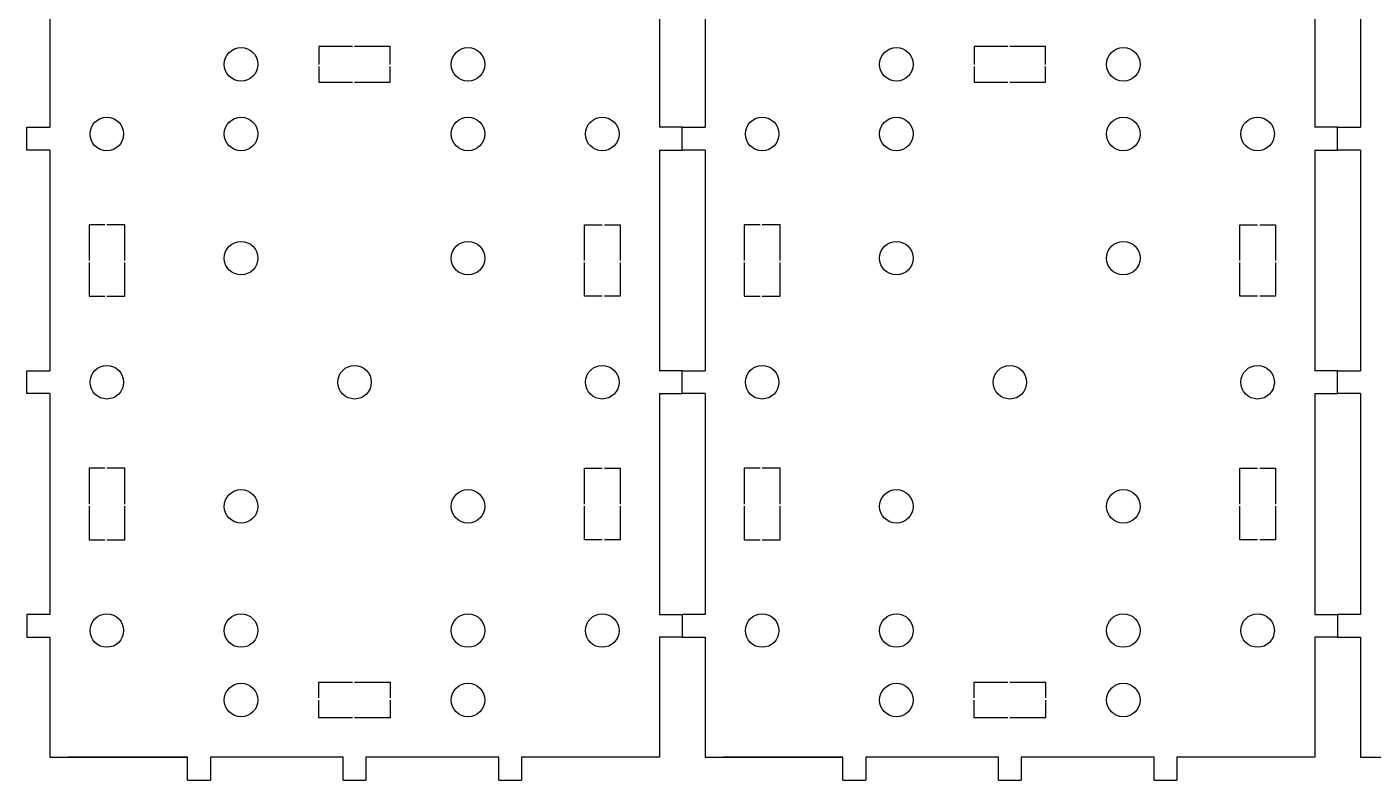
# Model space of a CAD drawing. Extents: x 5 to 617, y -77 to 233.
# Drawn here: x 5.2 to 193.7, y -60.5 to 45 of the extents above; entities that cross this region are included whole.
import ezdxf

# ---------------------------------------------------------------- set-up
doc = ezdxf.new("R2010")
doc.units = 0
doc.layers.get('0').update_dxf_attribs({"linetype": 'CONTINUOUS'})

msp = doc.modelspace()

# ---------------------------------------------------------------- linework, layer by layer
for p, q in [((8.41, 47.75), (8.41, 30.95)), ((93.79, 47.75), (93.79, 30.95)), ((100.19, 47.75), (100.19, 30.95)), ((185.57, 47.75), (185.57, 30.95)), ((191.97, 47.75), (191.97, 30.95)), ((50.8, 42.25), (46.1, 42.25)), ((46.1, 42.25), (46.1, 39.75)), ((56.1, 42.25), (51.1, 42.25)), ((56.1, 39.75), (56.1, 42.25)), ((142.58, 42.25), (137.88, 42.25)), ((137.88, 42.25), (137.88, 39.75)), ((147.88, 42.25), (142.88, 42.25)), ((147.88, 39.75), (147.88, 42.25)), ((46.1, 39.45), (46.1, 37.25)), ((56.1, 37.25), (56.1, 39.45)), ((137.88, 39.45), (137.88, 37.25)), ((147.88, 37.25), (147.88, 39.45)), ((46.1, 37.25), (50.8, 37.25)), ((51.1, 37.25), (56.1, 37.25)), ((137.88, 37.25), (142.58, 37.25)), ((142.88, 37.25), (147.88, 37.25)), ((5.21, 27.75), (5.21, 30.95)), ((5.21, 30.95), (8.41, 30.95)), ((96.99, 30.95), (93.79, 30.95)), ((96.99, 27.75), (96.99, 30.95)), ((96.99, 30.95), (100.19, 30.95)), ((188.77, 30.95), (185.57, 30.95)), ((188.77, 27.75), (188.77, 30.95)), ((188.77, 30.95), (191.97, 30.95)), ((8.41, 27.75), (5.21, 27.75)), ((8.41, 27.75), (8.41, -3.17)), ((93.79, 27.75), (96.99, 27.75)), ((93.79, 27.75), (93.79, -3.17)), ((100.19, 27.75), (96.99, 27.75)), ((100.19, 27.75), (100.19, -3.17)), ((185.57, 27.75), (188.77, 27.75)), ((185.57, 27.75), (185.57, -3.17)), ((191.97, 27.75), (188.77, 27.75)), ((191.97, 27.75), (191.97, -3.17)), ((13.91, 17.29), (13.91, 12.29)), ((16.11, 17.29), (13.91, 17.29)), ((18.91, 17.29), (16.41, 17.29)), ((18.91, 12.29), (18.91, 17.29)), ((83.29, 12.29), (83.29, 17.29)), ((83.29, 17.29), (85.79, 17.29)), ((86.09, 17.29), (88.29, 17.29)), ((88.29, 17.29), (88.29, 12.29)), ((105.69, 17.29), (105.69, 12.29)), ((107.89, 17.29), (105.69, 17.29)), ((110.69, 17.29), (108.19, 17.29)), ((110.69, 12.29), (110.69, 17.29)), ((175.07, 12.29), (175.07, 17.29)), ((175.07, 17.29), (177.57, 17.29)), ((177.87, 17.29), (180.07, 17.29)), ((180.07, 17.29), (180.07, 12.29)), ((13.91, 11.99), (13.91, 7.29)), ((18.91, 7.29), (18.91, 11.99)), ((83.29, 7.29), (83.29, 11.99)), ((88.29, 11.99), (88.29, 7.29)), ((105.69, 11.99), (105.69, 7.29)), ((110.69, 7.29), (110.69, 11.99)), ((175.07, 7.29), (175.07, 11.99)), ((180.07, 11.99), (180.07, 7.29)), ((13.91, 7.29), (16.11, 7.29)), ((16.41, 7.29), (18.91, 7.29)), ((85.79, 7.29), (83.29, 7.29)), ((88.29, 7.29), (86.09, 7.29)), ((105.69, 7.29), (107.89, 7.29)), ((108.19, 7.29), (110.69, 7.29)), ((177.57, 7.29), (175.07, 7.29)), ((180.07, 7.29), (177.87, 7.29)), ((5.21, -6.37), (5.21, -3.17)), ((5.21, -3.17), (8.41, -3.17)), ((96.99, -3.17), (93.79, -3.17)), ((96.99, -6.37), (96.99, -3.17)), ((96.99, -3.17), (100.19, -3.17)), ((188.77, -3.17), (185.57, -3.17)), ((188.77, -6.37), (188.77, -3.17)), ((188.77, -3.17), (191.97, -3.17)), ((8.41, -6.37), (5.21, -6.37)), ((8.41, -6.37), (8.41, -37.29)), ((93.79, -6.37), (96.99, -6.37)), ((93.79, -6.37), (93.79, -37.29)), ((100.19, -6.37), (96.99, -6.37)), ((100.19, -6.37), (100.19, -37.29)), ((185.57, -6.37), (188.77, -6.37)), ((185.57, -6.37), (185.57, -37.29)), ((191.97, -6.37), (188.77, -6.37)), ((191.97, -6.37), (191.97, -37.29)), ((13.91, -16.83), (13.91, -21.83)), ((16.11, -16.83), (13.91, -16.83)), ((18.91, -16.83), (16.41, -16.83)), ((18.91, -21.83), (18.91, -16.83)), ((83.29, -21.83), (83.29, -16.83)), ((83.29, -16.83), (85.79, -16.83)), ((86.09, -16.83), (88.29, -16.83)), ((88.29, -16.83), (88.29, -21.83)), ((105.69, -16.83), (105.69, -21.83)), ((107.89, -16.83), (105.69, -16.83)), ((110.69, -16.83), (108.19, -16.83)), ((110.69, -21.83), (110.69, -16.83)), ((175.07, -21.83), (175.07, -16.83)), ((175.07, -16.83), (177.57, -16.83)), ((177.87, -16.83), (180.07, -16.83)), ((180.07, -16.83), (180.07, -21.83)), ((13.91, -22.13), (13.91, -26.83)), ((18.91, -26.83), (18.91, -22.13)), ((83.29, -26.83), (83.29, -22.13)), ((88.29, -22.13), (88.29, -26.83)), ((105.69, -22.13), (105.69, -26.83)), ((110.69, -26.83), (110.69, -22.13)), ((175.07, -26.83), (175.07, -22.13)), ((180.07, -22.13), (180.07, -26.83)), ((13.91, -26.83), (16.11, -26.83)), ((16.41, -26.83), (18.91, -26.83)), ((85.79, -26.83), (83.29, -26.83)), ((88.29, -26.83), (86.09, -26.83)), ((105.69, -26.83), (107.89, -26.83)), ((108.19, -26.83), (110.69, -26.83)), ((177.57, -26.83), (175.07, -26.83)), ((180.07, -26.83), (177.87, -26.83)), ((5.21, -37.29), (5.21, -40.49)), ((8.41, -37.29), (5.21, -37.29)), ((93.79, -37.29), (96.99, -37.29)), ((96.99, -37.29), (96.99, -40.49)), ((100.19, -37.29), (96.99, -37.29)), ((185.57, -37.29), (188.77, -37.29)), ((188.77, -37.29), (188.77, -40.49)), ((191.97, -37.29), (188.77, -37.29)), ((5.21, -40.49), (8.41, -40.49)), ((8.41, -40.49), (8.41, -57.29)), ((96.99, -40.49), (93.79, -40.49)), ((93.79, -40.49), (93.79, -57.29)), ((96.99, -40.49), (100.19, -40.49)), ((100.19, -40.49), (100.19, -57.29)), ((188.77, -40.49), (185.57, -40.49)), ((185.57, -40.49), (185.57, -57.29)), ((188.77, -40.49), (191.97, -40.49)), ((191.97, -40.49), (191.97, -57.29)), ((46.1, -46.79), (50.8, -46.79)), ((46.1, -48.99), (46.1, -46.79)), ((51.1, -46.79), (56.1, -46.79)), ((56.1, -46.79), (56.1, -48.99)), ((137.88, -46.79), (142.58, -46.79)), ((137.88, -48.99), (137.88, -46.79)), ((142.88, -46.79), (147.88, -46.79)), ((147.88, -46.79), (147.88, -48.99)), ((46.1, -51.79), (46.1, -49.29)), ((56.1, -49.29), (56.1, -51.79)), ((137.88, -51.79), (137.88, -49.29)), ((147.88, -49.29), (147.88, -51.79)), ((50.8, -51.79), (46.1, -51.79)), ((56.1, -51.79), (51.1, -51.79)), ((142.58, -51.79), (137.88, -51.79)), ((147.88, -51.79), (142.88, -51.79)), ((8.41, -57.29), (27.71, -57.29)), ((27.71, -57.29), (10.93, -57.29)), ((27.71, -60.49), (27.71, -57.29)), ((49.5, -57.29), (30.91, -57.29)), ((30.91, -57.29), (30.91, -60.49)), ((49.5, -60.49), (49.5, -57.29)), ((71.29, -57.29), (52.7, -57.29)), ((52.7, -57.29), (52.7, -60.49)), ((71.29, -60.49), (71.29, -57.29)), ((93.79, -57.29), (74.49, -57.29)), ((74.49, -57.29), (74.49, -60.49)), ((100.19, -57.29), (119.49, -57.29)), ((119.49, -57.29), (102.71, -57.29)), ((119.49, -60.49), (119.49, -57.29)), ((141.28, -57.29), (122.69, -57.29)), ((122.69, -57.29), (122.69, -60.49)), ((141.28, -60.49), (141.28, -57.29)), ((163.07, -57.29), (144.48, -57.29)), ((144.48, -57.29), (144.48, -60.49)), ((163.07, -60.49), (163.07, -57.29)), ((185.57, -57.29), (166.27, -57.29)), ((166.27, -57.29), (166.27, -60.49)), ((191.97, -57.29), (211.27, -57.29)), ((27.71, -60.49), (30.91, -60.49)), ((49.5, -60.49), (52.7, -60.49)), ((71.29, -60.49), (74.49, -60.49)), ((119.49, -60.49), (122.69, -60.49)), ((141.28, -60.49), (144.48, -60.49)), ((163.07, -60.49), (166.27, -60.49))]:
    msp.add_line(p, q)
for centre in [(35.21, 39.75), (66.99, 39.75), (126.99, 39.75), (158.77, 39.75), (16.41, 30), (35.21, 30), (66.99, 30), (85.79, 30), (108.19, 30), (126.99, 30), (158.77, 30), (177.57, 30), (35.21, 12.61), (66.99, 12.61), (126.99, 12.61), (158.77, 12.61), (16.41, -4.77), (51.1, -4.77), (85.79, -4.77), (108.19, -4.77), (142.88, -4.77), (177.57, -4.77), (35.21, -22.16), (66.99, -22.16), (126.99, -22.16), (158.77, -22.16), (16.41, -39.55), (35.21, -39.55), (66.99, -39.55), (85.79, -39.55), (108.19, -39.55), (126.99, -39.55), (158.77, -39.55), (177.57, -39.55), (35.21, -49.29), (66.99, -49.29), (126.99, -49.29), (158.77, -49.29)]:
    msp.add_circle(centre, 2.35)

doc.saveas('drawing.dxf')
